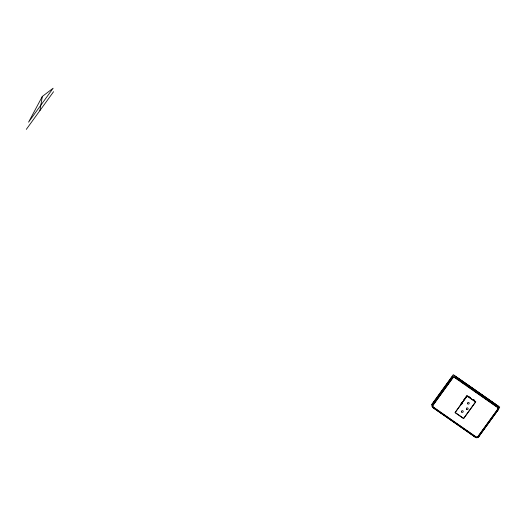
<?xml version="1.0" encoding="UTF-8"?>
<svg xmlns="http://www.w3.org/2000/svg" width="526" height="526" viewBox="0 0 526 526"><rect width="100%" height="100%" fill="white"/><g stroke="black" fill="none" stroke-linecap="round" stroke-linejoin="round"><path stroke-width="0.79" d="M39.937 110.532L40.758 105.68M40.837 105.193L42.317 96.455L53.113 88.236L28.568 122.15L42.317 96.455M475.596 402.055L467.088 396.117L455.089 412.7L463.597 418.637L475.596 402.055L475.741 401.187M26.3 129.37L53.573 91.695M431.471 404.803L453.294 374.657L499.7 407.045L498.28 409.011M432.352 404.244L452.123 376.925A2.367 2.314 9.6 0 1 455.424 376.392A566.324 106.009 35.9 0 1 497.964 406.079A2.367 2.314 9.6 0 1 498.53 409.307A316.527 28.641 -55.1 0 0 478.759 436.626A2.367 2.314 9.6 0 1 475.458 437.159L432.918 407.479A2.367 2.314 9.6 0 1 432.352 404.244A316.527 28.641 -55.1 0 1 452.123 376.925M460.993 403.869L462.433 401.877M463.873 399.892L466.753 395.907M460.98 403.968L462.9 401.312M463.86 399.984L466.74 396.006M461.322 404.764L462.709 402.857M477.878 437.185L480.251 433.911M483.098 429.979L484.998 427.355M487.365 424.081L490.212 420.149M492.586 416.875L494.959 413.594M478.759 436.626L498.53 409.307M455.424 376.392L497.964 406.079M455.628 377.944L458.988 380.285M461.006 381.698L465.037 384.513M466.384 385.446L471.086 388.734M473.104 390.141L483.861 397.643M485.202 398.583L495.959 406.085M473.124 399.359L474.432 400.273M468.528 396.256L470.487 397.63M473.111 399.451L474.419 400.365M432.918 407.479A566.324 106.009 35.9 0 1 435.502 409.248M436.79 410.135A566.324 106.009 35.9 0 1 475.458 437.159M497.846 407.67A1.585 1.545 9.6 0 1 497.688 409.208L478.049 436.337A1.585 1.545 9.6 0 1 475.826 436.698L433.477 407.15A1.585 1.545 9.6 0 1 433.089 404.967L452.728 377.832A1.585 1.545 9.6 0 1 453.379 377.306M452.327 377.806L432.615 405.04A2.012 1.966 9.6 0 0 433.102 407.781L475.55 437.402A2.012 1.966 9.6 0 0 478.351 436.948L498.063 409.721A2.012 1.966 9.6 0 0 497.576 406.973L455.128 377.352A2.012 1.966 9.6 0 0 452.327 377.806M452.682 378.128L433.043 405.257A1.585 1.545 9.6 0 0 433.424 407.44L475.774 436.994A1.585 1.545 9.6 0 0 478.002 436.633L497.642 409.498A1.585 1.545 9.6 0 0 497.254 407.315L454.905 377.767A1.585 1.545 9.6 0 0 452.682 378.128M467.134 395.828L455.135 412.41L463.643 418.348L475.642 401.765L467.134 395.828M461.664 412.075A0.881 0.868 9.6 0 0 463.169 411.825A0.881 0.868 9.6 0 0 462.19 410.668A0.881 0.868 9.6 0 0 461.664 412.075M466.575 409.261A0.881 0.868 9.6 0 0 468.081 409.018A0.881 0.868 9.6 0 0 467.101 407.86A0.881 0.868 9.6 0 0 466.575 409.261M467.66 403.784A0.881 0.868 9.6 0 0 469.172 403.541A0.881 0.868 9.6 0 0 468.193 402.377A0.881 0.868 9.6 0 0 467.66 403.784"/></g></svg>
